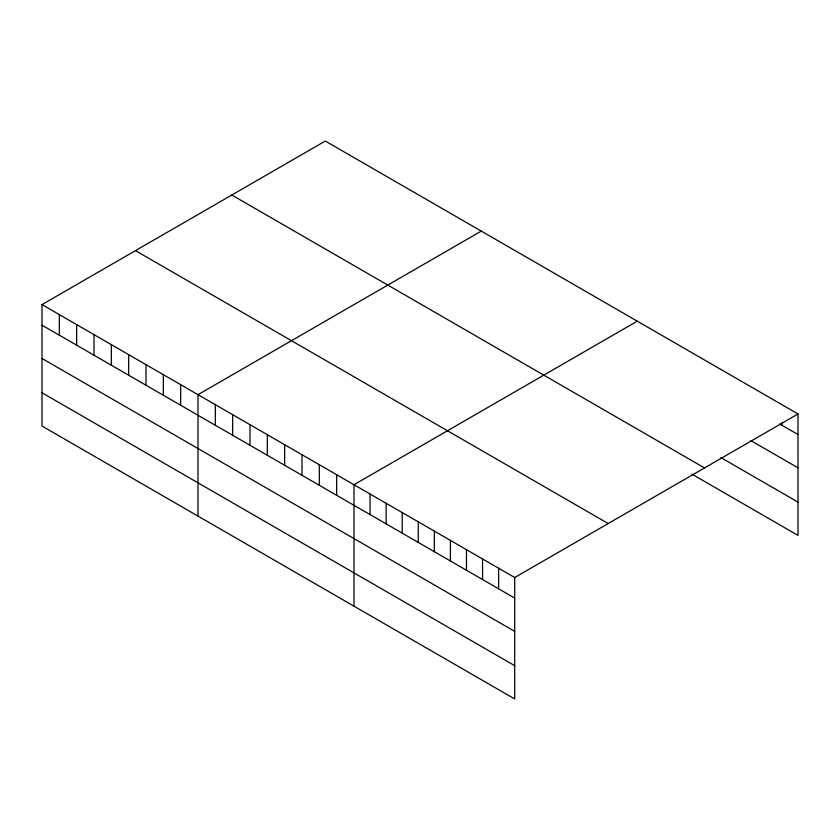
<?xml version="1.0" encoding="UTF-8"?>
<svg xmlns="http://www.w3.org/2000/svg" width="840" height="840" viewBox="0 0 840 840"><rect width="100%" height="100%" fill="white"/><g stroke="black" fill="none" stroke-linecap="round" stroke-linejoin="round"><path stroke-width="1.26" d="M42 304.605L514.7 577.521L514.7 698.953L42 426.038L42 304.605L325.3 141.047L798 413.963L798 535.395L691.929 474.149M481.288 231.105L197.988 394.674L197.988 516.106M637.287 321.163L353.987 484.733L353.987 606.165M514.7 577.521L798 413.963M779.783 424.011L798 434.532M750.855 440.601L798 467.817M720.856 457.569L798 502.11M231.809 195.027L704.508 467.933M135.492 250.635L608.192 523.541M42 325.185L514.7 598.091M42 358.47L514.7 631.375M42 392.763L514.7 665.669M781.925 422.678L781.925 425.25M498.624 568.239L498.624 588.819M482.559 558.957L482.559 579.537M466.483 549.686L466.483 570.255M450.408 540.404L450.408 560.973M434.343 531.121L434.343 551.702M418.268 521.85L418.268 542.42M402.203 512.568L402.203 533.138M386.127 503.286L386.127 523.866M370.052 494.004L370.052 514.584M336.651 474.726L336.651 495.296M319.316 464.719L319.316 485.289M301.98 454.713L301.98 475.282M284.655 444.707L284.655 465.276M267.32 434.7L267.32 455.269M249.984 424.694L249.984 445.263M232.659 414.687L232.659 435.257M215.323 404.681L215.323 425.25M180.663 384.668L180.663 405.237M163.328 374.661L163.328 395.231M145.992 364.655L145.992 385.224M128.656 354.637L128.656 375.218M111.332 344.631L111.332 365.211M93.996 334.625L93.996 355.205M76.661 324.618L76.661 345.198M59.336 314.612L59.336 335.192"/></g></svg>
